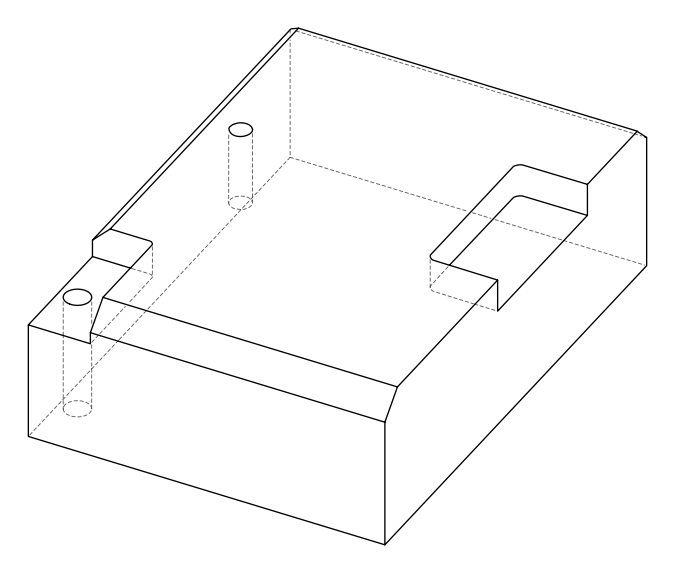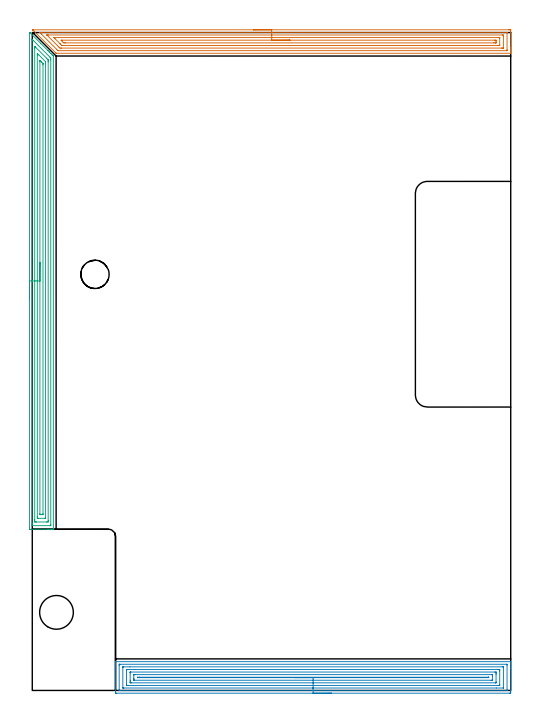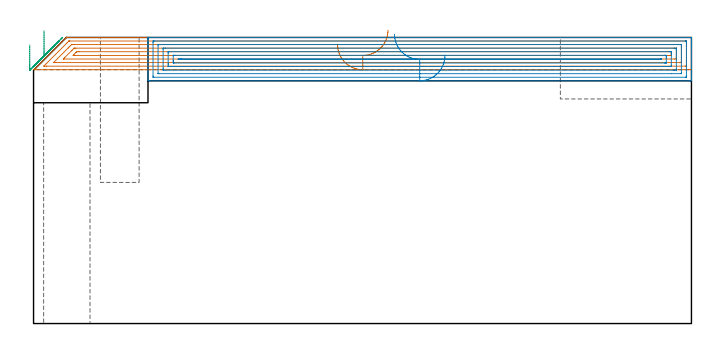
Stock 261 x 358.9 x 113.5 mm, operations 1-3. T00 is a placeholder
(PLAN: 9 operations, 5 tool changes, 103.8 min)
(1 AREA_MILL | FG_CHAMFER_SURFACE | UGT0205_001 | 10.43 min | 21382 mm3)
(2 AREA_MILL_1 | FG_CHAMFER_SURFACE_1 | UGT0205_001 | 12.27 min | 33009 mm3)
(3 AREA_MILL_2 | FG_CHAMFER_SURFACE_2 | UGT0205_001 | 10.85 min | 22756 mm3)
(4 MILL_CORNER_NOTCH_RECTANGULAR | CORNER_NOTCH_RECTANGULAR | NXT0201_008 | Follow Part, ap 1.5, ae 75% | 41.71 min | 101607 mm3)
(5 MILL_SLOT | SLOT_PARTIAL_RECTANGULAR | NXT0201_011 | Follow Part, ap 3, ae 75% | 26.75 min | 155758 mm3)
(6 MILL_BLIND_HOLE_FROM_SOLID_MATERIAL | STEP1POCKET | NXT0201_011 | Spiral | 0.99 min | 10696 mm3)
(7 SPOT_DRILL | STEP1HOLE | NXT0321_9005460120000 | 0.05 min | 169 mm3)
(8 DRILL_THROUGH_HOLE_INTO_CENTER | STEP1HOLE | NXT0301_065 | 0.38 min | 5926 mm3)
(9 DRILL_TO_ENLARGE_THROUGH_HOLE | STEP1HOLE | UGT0301_253 | 0.39 min | 17155 mm3)
(TOOL UGT0205_001 | Chamfer Mill 20 x 3 x 45 deg. | D20 FL50 Z2)
(TOOL NXT0201_008 | ENDMILL 6mm [2P460-0600-NA 1630] | D6 FL26 Z6)
(TOOL NXT0201_011 | ENDMILL 12mm [2P460-1200-NA 1630] | D12 FL38 Z6)
(TOOL NXT0321_9005460120000 | NC Spot Drill, 142deg, 12mm, Carbide, Uncoated | D12 PA142 FL30 Z2)
(TOOL NXT0301_065 | Carbide Drill 9.4mm [860.1-0940-075A1-MM 2214] | D9.4 PA140 FL98 Z2)
(TOOL UGT0301_253 | Twist Drill 18.4 mm | D18.4 PA118 FL135 Z2)
(OP 1 AREA_MILL)
G17 G21 G94 G90
T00 M6
G54
G17 G0 G90 X120.6 Y360.4 S1061 M3
G43 Z123.5 H0
Z110.7
G94 G1 X120.638 Z109.828 F250.
X120.752 Z108.964
X120.941 Z108.112
X121.203 Z107.28
X121.537 Z106.474
X121.94 Z105.7
X122.409 Z104.964
X122.94 Z104.272
X123.529 Z103.629
X124.172 Z103.04
X124.864 Z102.508
X125.6 Z102.04
X126.374 Z101.637
X127.18 Z101.303
X128.012 Z101.041
X128.864 Z100.852
X129.729 Z100.738
X130.6 Z100.7
X259.799
X260.4 Y360.397 Z100.703
X260.992 Y360.392 Z100.706
X260.997 Y359.799 Z101.298
X261. Y359.198 Z101.899
Y350.878 Z110.217
Y350.294 Z110.803
Y349.985 Z111.111
Y349.402 Z111.694
Y349.093 Z112.002
Y348.476 Z112.624
Y348.016 Z113.083
X260.993 Y347.651 Z113.44
X260.99 Y347.603 Z113.488
X260.846 Y347.6 Z113.5
X13.29
X13.005 Y347.604 Z113.49
X12.872 Y347.728 Z113.372
X0.503 Y360.096 Z101.002
X0.354 Y360.245 Z100.852
X0.206 Y360.394 Z100.704
X0.205 Y360.397 Z100.7
X0.206 Y360.399 Z100.699
X0.297 Y360.4 Z100.7
X130.6
Y358.986 Z102.114
X258.694 Y358.985 Z102.115
X258.852 Y358.982 Z102.118
X258.956 Y358.979 Z102.121
X258.991 Y358.972 Z102.128
X258.993 Y358.961 Z102.139
X258.996 Y358.907 Z102.193
X259. Y358.523 Z102.577
Y349.601 Z111.499
X258.996 Y349.093 Z112.007
X258.994 Y349.046 Z112.054
X258.991 Y349.027 Z112.073
X258.93 Y349.021 Z112.079
X258.773 Y349.016 Z112.084
X258.694 Y349.015 Z112.085
X14.261
X14.182 Y349.016 Z112.084
X14.103 Y349.018 Z112.082
X14.054 Y349.021 Z112.079
X14.02 Y349.042 Z112.058
X13.964 Y349.093 Z112.007
X13.29 Y349.76 Z111.34
X5.035 Y358.015 Z103.085
X4.369 Y358.682 Z102.418
X4.15 Y358.907 Z102.193
X4.086 Y358.976 Z102.124
X4.211 Y358.982 Z102.118
X4.291 Y358.985 Z102.115
X4.369
X5.182 Y358.986 Z102.114
X130.6
Y357.572 Z103.528
X256.383 Y357.571 Z103.529
X256.831 Y357.567 Z103.533
X256.971 Y357.565 Z103.535
X256.99 Y357.291 Z103.809
X256.997 Y357.122 Z103.978
X257. Y356.954 Z104.146
Y350.709 Z110.391
X256.995 Y350.54 Z110.56
X256.99 Y350.435 Z110.665
X256.943 Y350.432 Z110.668
X256.831 Y350.43 Z110.67
X256.388 Y350.429 Z110.671
X255.939 Y350.428 Z110.672
X15.966 Y350.429 Z110.671
X15.521 Y350.431 Z110.669
X15.074 Y350.436 Z110.664
X14.625 Y350.878 Z110.222
X14.182 Y351.317 Z109.783
X13.729 Y351.77 Z109.33
X7.937 Y357.563 Z103.537
X7.936 Y357.569 Z103.531
X7.937 Y357.57 Z103.53
X8.381 Y357.571 Z103.529
X8.829 Y357.572 Z103.528
X130.6
Y356.157 Z104.943
X254.228
X254.976 Y356.15 Z104.95
X254.99 Y356.149 Z104.951
X254.993 Y356.13 Z104.97
X254.997 Y356.081 Z105.019
X254.999 Y355.982 Z105.118
X255. Y355.783 Z105.317
X254.999 Y352.028 Z109.072
X254.997 Y351.922 Z109.178
X254.993 Y351.87 Z109.23
X254.99 Y351.85 Z109.25
X254.969 Y351.848 Z109.252
X254.155 Y351.843 Z109.257
X254.082
X16.785
X16.376 Y351.845 Z109.255
X16.172 Y351.848 Z109.252
X16.124 Y351.85 Z109.25
X16.071 Y351.89 Z109.21
X15.966 Y351.987 Z109.113
X15.287 Y352.662 Z108.438
X15.074 Y352.874 Z108.226
X12.398 Y355.551 Z105.549
X11.877 Y356.077 Z105.023
X11.819 Y356.139 Z104.961
X11.809 Y356.152 Z104.948
X11.815 Y356.153 Z104.947
X11.859 Y356.155 Z104.945
X12.038 Y356.157 Z104.943
X130.6
Y354.743 Z106.357
X252.074
X252.371 Y354.742 Z106.358
X252.97 Y354.739 Z106.361
X252.982 Y354.737 Z106.363
X252.993 Y354.716 Z106.384
X252.997 Y354.446 Z106.654
X253. Y353.817 Z107.283
Y353.554 Z107.546
X252.999 Y353.397 Z107.703
X252.997 Y353.318 Z107.782
X252.994 Y353.279 Z107.821
X252.991 Y353.266 Z107.834
X252.964 Y353.264 Z107.836
X252.666 Y353.259 Z107.841
X252.371 Y353.257 Z107.843
X251.776
X18.047 Y353.258 Z107.842
X17.75 Y353.259 Z107.841
X17.148 Y353.264 Z107.836
X16.858 Y353.54 Z107.56
X16.844 Y353.554 Z107.546
X15.966 Y354.432 Z106.668
X15.953 Y354.446 Z106.654
X15.676 Y354.736 Z106.364
X15.966 Y354.739 Z106.361
X16.562 Y354.742 Z106.358
X130.6 Y354.743 Z106.357
X131.472 Z106.395
X132.337 Z106.509
X133.188 Z106.698
X134.02 Z106.96
X134.826 Z107.294
X135.6 Z107.697
X136.336 Z108.165
X137.028 Z108.696
X137.671 Z109.286
X138.261 Z109.929
X138.792 Z110.621
X139.26 Z111.357
X139.663 Z112.131
X139.997 Z112.937
X140.259 Z113.769
X140.448 Z114.62
X140.562 Z115.485
X140.6 Z116.357
G0 Z123.5
M5
M2
(OP 2 AREA_MILL_1)
G17 G21 G94 G90
T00 M6
G54
G17 G0 G90 X163.2 Y-1.5 S1061 M3
G43 Z123.5 H0
Z106.3
G94 G1 X163.162 Z105.428 F250.
X163.048 Z104.564
X162.859 Z103.712
X162.597 Z102.88
X162.263 Z102.074
X161.86 Z101.3
X161.392 Z100.564
X160.86 Z99.872
X160.271 Z99.229
X159.628 Z98.64
X158.936 Z98.109
X158.2 Z97.64
X157.426 Z97.237
X156.62 Z96.903
X155.788 Z96.641
X154.936 Z96.452
X154.072 Z96.338
X153.2 Z96.3
X46.016
X45.703 Y-1.496 Z96.302
X45.41 Y-1.492 Z96.306
X45.4 Y-1.194 Z96.603
Y12.445 Z110.239
Y12.998 Z110.795
Y13.336 Z111.132
Y13.889 Z111.685
Y14.227 Z112.022
Y14.902 Z112.701
Y15.258 Z113.058
X45.404 Y15.649 Z113.44
X45.408 Y15.697 Z113.488
X45.41 Y15.705 Z113.495
X45.566 Y15.7 Z113.5
X260.831
X260.99 Y15.698 Z113.488
X260.992 Y15.65 Z113.442
X261. Y15.258 Z113.058
Y14.902 Z112.702
Y14.227 Z112.022
Y12.998 Z110.795
Y12.445 Z110.239
Y11.831 Z109.626
Y-0.303 Z97.494
X260.996 Y-0.917 Z96.88
X260.993 Y-1.492 Z96.306
X260.961 Y-1.493 Z96.304
X260.384 Y-1.5 Z96.3
X153.2
Y-0.086 Z97.714
X47.743 Y-0.085 Z97.715
X47.624 Y-0.083 Z97.717
X47.41 Y-0.077 Z97.723
X47.407 Y-0.027 Z97.773
X47.401 Y0.374 Z98.174
Y13.736 Z111.536
X47.407 Y14.227 Z112.027
X47.41 Y14.27 Z112.07
X47.566 Y14.28 Z112.08
X47.684 Y14.285 Z112.085
X47.743 Y14.286 Z112.086
X47.802
X258.657 Y14.285 Z112.085
X258.775 Y14.283 Z112.083
X258.99 Y14.277 Z112.077
X258.993 Y14.227 Z112.027
X258.999 Y13.826 Z111.626
Y0.464 Z98.264
X258.993 Y-0.027 Z97.773
X258.99 Y-0.07 Z97.73
X258.835 Y-0.08 Z97.72
X258.716 Y-0.085 Z97.715
X258.657 Y-0.086 Z97.714
X258.598
X153.2
Y1.328 Z99.128
X50.016 Y1.329 Z99.129
X49.589 Y1.332 Z99.132
X49.448 Y1.335 Z99.135
X49.41 Y1.346 Z99.146
X49.405 Y1.442 Z99.242
X49.401 Y1.567 Z99.367
Y12.633 Z110.433
X49.407 Y12.821 Z110.621
X49.411 Y12.866 Z110.666
X49.429 Y12.868 Z110.668
X49.482 Y12.871 Z110.671
X53.271 Y12.872 Z110.672
X256.384 Y12.871 Z110.671
X256.811 Y12.868 Z110.668
X256.952 Y12.865 Z110.665
X256.99 Y12.854 Z110.654
X256.995 Y12.758 Z110.558
X256.999 Y12.633 Z110.433
Y1.567 Z99.367
X256.993 Y1.379 Z99.179
X256.989 Y1.335 Z99.135
X256.971 Y1.332 Z99.132
X256.918 Y1.329 Z99.129
X253.123 Y1.328 Z99.128
X153.2
Y2.743 Z100.543
X52.171
X51.458 Y2.748 Z100.548
X51.422 Y2.749 Z100.549
X51.41 Y2.781 Z100.581
X51.406 Y2.884 Z100.684
X51.403 Y3.094 Z100.894
X51.4 Y3.512 Z101.312
X51.401 Y11.096 Z108.896
X51.403 Y11.313 Z109.113
X51.407 Y11.421 Z109.221
X51.41 Y11.444 Z109.244
X51.423 Y11.45 Z109.25
X51.477 Y11.453 Z109.253
X52.268 Y11.457 Z109.257
X52.366
X254.229
X254.942 Y11.452 Z109.252
X254.981 Y11.45 Z109.25
X254.99 Y11.443 Z109.243
X254.993 Y11.42 Z109.22
X254.997 Y11.316 Z109.116
X254.999 Y11.107 Z108.907
X255. Y10.688 Z108.488
X254.999 Y3.104 Z100.904
X254.997 Y2.887 Z100.687
X254.993 Y2.779 Z100.579
X254.99 Y2.756 Z100.556
X254.977 Y2.75 Z100.55
X254.923 Y2.747 Z100.547
X254.132 Y2.743 Z100.543
X254.035
X153.2
Y4.157 Z101.957
X54.055 Y4.158 Z101.958
X53.429 Y4.161 Z101.961
X53.418 Y4.163 Z101.963
X53.407 Y4.183 Z101.983
X53.403 Y4.428 Z102.228
X53.4 Y5.08 Z102.88
Y5.318 Z103.118
Y9.535 Z107.335
X53.401 Y9.773 Z107.573
X53.403 Y9.936 Z107.736
X53.407 Y10.017 Z107.817
X53.409 Y10.032 Z107.832
X53.436 Y10.036 Z107.836
X53.512 Y10.039 Z107.839
X53.784 Y10.042 Z107.842
X252.345
X252.972 Y10.039 Z107.839
X252.982 Y10.037 Z107.837
X252.993 Y10.017 Z107.817
X252.997 Y9.773 Z107.573
X253. Y9.12 Z106.92
Y8.882 Z106.682
Y4.665 Z102.465
X252.999 Y4.428 Z102.228
X252.997 Y4.264 Z102.064
X252.993 Y4.183 Z101.983
X252.991 Y4.168 Z101.968
X252.964 Y4.164 Z101.964
X252.888 Y4.161 Z101.961
X252.616 Y4.158 Z101.958
X153.2 Y4.157 Z101.957
Y5.571 Z103.371
X55.841 Y5.572 Z103.372
X55.586 Y5.573 Z103.373
X55.468 Y5.576 Z103.376
X55.415 Y5.578 Z103.378
X55.41 Y5.606 Z103.406
X55.403 Y5.755 Z103.555
X55.401 Y6.209 Z104.009
X55.4 Y6.649 Z104.449
X55.402 Y8.429 Z106.229
X55.408 Y8.577 Z106.377
X55.411 Y8.622 Z106.422
X55.442 Y8.624 Z106.424
X55.521 Y8.626 Z106.426
X55.841 Y8.628 Z106.428
X56.095 Y8.629 Z106.429
X250.559 Y8.628 Z106.428
X250.814 Y8.627 Z106.427
X250.932 Y8.624 Z106.424
X250.985 Y8.622 Z106.422
X250.99 Y8.594 Z106.394
X250.997 Y8.445 Z106.245
X250.999 Y7.991 Z105.791
X251. Y7.551 Z105.351
X250.998 Y5.771 Z103.571
X250.992 Y5.623 Z103.423
X250.989 Y5.578 Z103.378
X250.958 Y5.576 Z103.376
X250.879 Y5.574 Z103.374
X250.559 Y5.572 Z103.372
X250.305 Y5.571 Z103.371
X153.2
Y6.985 Z104.785
X57.628 Y6.986 Z104.786
X57.513 Y6.987 Z104.787
X57.437 Y6.99 Z104.79
X57.414 Y6.992 Z104.792
X57.41 Y6.999 Z104.799
X57.406 Y7.025 Z104.825
Y7.1 Z104.9
X57.41 Y7.207 Z105.007
X57.516 Y7.211 Z105.011
X57.628 Y7.213 Z105.013
X58.406 Y7.215 Z105.015
X58.521
X248.772 Y7.214 Z105.014
X248.887 Y7.213 Z105.013
X248.963 Y7.21 Z105.01
X248.985 Y7.208 Z105.008
X248.99 Y7.201 Z105.001
X248.994 Y7.175 Z104.975
Y7.1 Z104.9
X248.99 Y6.993 Z104.793
X248.884 Y6.989 Z104.789
X248.772 Y6.987 Z104.787
X247.994 Y6.985 Z104.785
X247.879
X153.2
X152.328 Z104.823
X151.464 Z104.937
X150.612 Z105.126
X149.78 Z105.388
X148.974 Z105.722
X148.2 Z106.125
X147.464 Z106.594
X146.772 Z107.125
X146.129 Z107.714
X145.54 Z108.357
X145.008 Z109.05
X144.54 Z109.785
X144.137 Z110.559
X143.803 Z111.365
X143.541 Z112.197
X143.352 Z113.049
X143.238 Z113.914
X143.2 Z114.785
G0 Z123.5
M5
M2
(OP 3 AREA_MILL_2)
G17 G21 G94 G90
T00 M6
G54
G17 G0 G90 X-1.5 Y213.4 S1061 M3
G43 Z123.5 H0
Z110.5
G94 G1 Y213.438 Z109.628 F250.
Y213.552 Z108.764
Y213.741 Z107.912
Y214.003 Z107.08
Y214.337 Z106.274
Y214.74 Z105.5
Y215.209 Z104.764
Y215.74 Z104.072
Y216.329 Z103.429
Y216.972 Z102.84
Y217.664 Z102.308
Y218.4 Z101.84
Y219.174 Z101.437
Y219.98 Z101.103
Y220.812 Z100.841
Y221.664 Z100.652
Y222.528 Z100.538
Y223.4 Z100.5
Y358.9
X-1.462 Y358.899 Z100.537
X-1.3 Y358.896 Z100.692
X-1.253 Y358.853 Z100.741
X-1.221 Y358.823 Z100.774
X-1.13 Y358.73 Z100.87
X4.562 Y353.039 Z106.56
X8.379 Y349.221 Z110.379
X8.503 Y349.098 Z110.5
X8.548 Y349.053 Z110.546
X9.206 Y348.394 Z111.206
X9.378 Y348.223 Z111.375
X10.033 Y347.567 Z112.033
X10.254 Y347.348 Z112.25
X10.859 Y346.741 Z112.859
X11.376 Y346.224 Z113.373
X11.495 Y346.102 Z113.491
X11.5 Y345.777 Z113.5
Y88.07
X11.498 Y87.91 Z113.489
X11.361 Y87.903 Z113.353
X11.218 Y87.9 Z113.217
X10.921 Z112.921
X10.254 Z112.249
X9.045 Z111.041
X8.503 Z110.497
X-1.13 Z100.868
X-1.404 Y87.903 Z100.594
X-1.492 Y87.91 Z100.505
X-1.499 Y88. Z100.499
X-1.5 Y88.517 Z100.5
Y223.4
X-0.086 Z101.914
X-0.085 Y355.119 Z101.915
X-0.084 Y355.187 Z101.916
X-0.082 Y355.219 Z101.918
X-0.081 Y355.22 Z101.919
X-0.071 Y355.213 Z101.929
X0.44 Y354.71 Z102.44
X9.649 Y345.502 Z111.649
X9.868 Y345.278 Z111.868
X10.079 Y345.063 Z112.079
X10.086 Y343.991 Z112.086
X10.085 Y90.476 Z112.085
X10.084 Y90.303 Z112.084
X10.079 Y89.944 Z112.079
X10.075 Y89.91 Z112.075
X10.011 Y89.906 Z112.011
X9.905 Y89.902 Z111.905
X9.773 Y89.9 Z111.773
X0.141 Y89.901 Z102.141
X-0.026 Y89.905 Z101.974
X-0.056 Y89.909 Z101.944
X-0.079 Y89.915 Z101.921
X-0.08 Y89.952 Z101.92
X-0.084 Y90.13 Z101.916
X-0.085 Y90.303 Z101.915
X-0.086 Y91.025 Z101.914
Y223.4
X1.328 Z103.328
X1.329 Y350.416 Z103.329
X1.331 Y351.137 Z103.331
X1.332 Y351.305 Z103.332
X1.335 Y351.349 Z103.335
X1.431 Y351.263 Z103.431
X1.497 Y351.201 Z103.497
X1.563 Y351.137 Z103.563
X7.817 Y344.884 Z109.817
X8.503 Y344.195 Z110.503
X8.602 Y344.091 Z110.602
X8.651 Y344.037 Z110.651
X8.664 Y343.991 Z110.664
X8.667 Y343.823 Z110.667
X8.671 Y343.098 Z110.671
Y342.925
Y92.812
X8.666 Y92.09 Z110.666
X8.664 Y91.925 Z110.664
X8.503 Y91.91 Z110.503
X7.812 Y91.901 Z109.812
X2.373 Y91.9 Z104.373
X1.68 Y91.904 Z103.68
X1.497 Y91.91 Z103.497
X1.335 Y91.927 Z103.335
X1.332 Y92.09 Z103.332
X1.33 Y92.261 Z103.33
X1.329 Y92.983 Z103.329
X1.328 Y93.155 Z103.328
Y223.4
X2.743 Z104.743
Y346.671
X2.744 Y347.185 Z104.744
X2.746 Y347.359 Z104.746
X2.749 Y347.479 Z104.749
X2.926 Y347.314 Z104.926
X3.249 Y346.998 Z105.249
X3.58 Y346.671 Z105.58
X7.152 Y343.098 Z109.152
X7.21 Y343.034 Z109.21
X7.243 Y342.997 Z109.243
X7.25 Y342.967 Z109.25
X7.253 Y342.839 Z109.253
X7.256 Y342.583 Z109.256
X7.257 Y342.204 Z109.257
Y341.688
Y94.254
X7.255 Y94.082 Z109.255
X7.252 Y93.945 Z109.252
X7.25 Y93.91 Z109.25
X7.23 Y93.907 Z109.23
X7.178 Y93.904 Z109.178
X6.751 Y93.9 Z108.751
X3.225 Z105.225
X2.827 Y93.91 Z104.827
X2.749 Y93.925 Z104.749
X2.746 Y93.981 Z104.746
X2.745 Y94.04 Z104.745
X2.743 Y94.392 Z104.743
Y94.77
Y223.4
X4.157 Z106.157
Y343.098
X4.16 Y343.497 Z106.16
X4.163 Y343.596 Z106.163
X4.165 Y343.625 Z106.165
X4.197 Y343.596 Z106.197
X4.286 Y343.511 Z106.286
X4.704 Y343.098 Z106.704
X5. Y342.802 Z107.
X5.596 Y342.204 Z107.596
X5.799 Y341.994 Z107.799
X5.832 Y341.958 Z107.832
X5.836 Y341.934 Z107.836
X5.839 Y341.882 Z107.839
X5.842 Y341.774 Z107.842
X5.843 Y341.344 Z107.843
Y96.556
X5.839 Y96.126 Z107.839
X5.836 Y95.921 Z107.836
X5.634 Y95.909 Z107.634
X5. Y95.902 Z107.
X4.766 Z106.766
X4.271 Y95.91 Z106.271
X4.164 Y95.927 Z106.164
X4.157 Y96.556 Z106.157
Y223.4
Y224.272 Z106.195
Y225.137 Z106.309
Y225.988 Z106.498
Y226.82 Z106.76
Y227.626 Z107.094
Y228.4 Z107.497
Y229.136 Z107.965
Y229.828 Z108.496
Y230.471 Z109.086
Y231.06 Z109.729
Y231.592 Z110.421
Y232.06 Z111.157
Y232.463 Z111.931
Y232.797 Z112.737
Y233.059 Z113.569
Y233.248 Z114.42
Y233.362 Z115.285
Y233.4 Z116.157
G0 Z123.5
M5
M2
